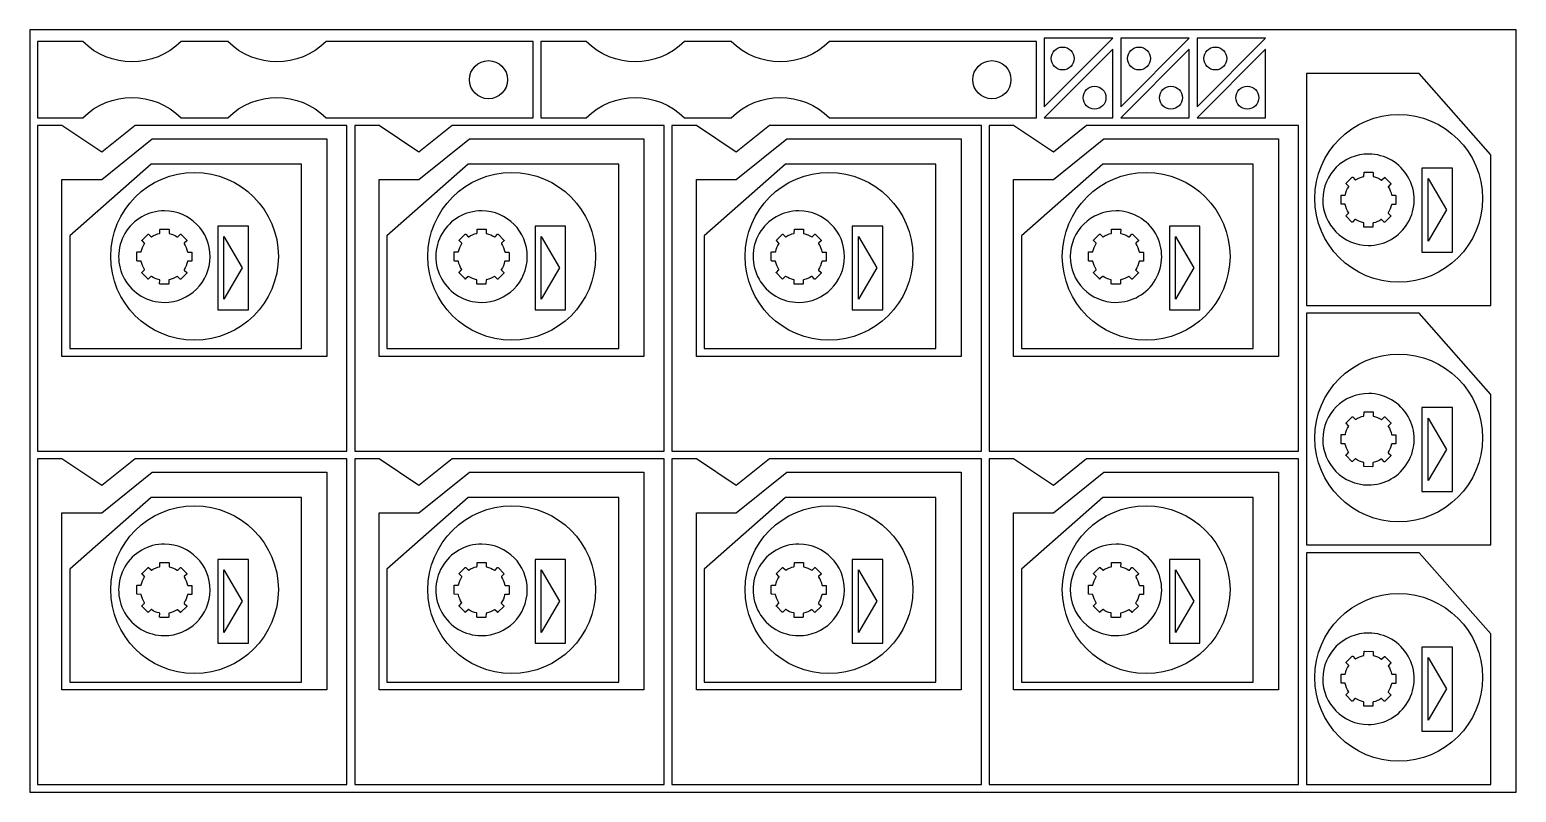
# Model space of a CAD drawing. Header units: metres. Extents: x 0 to 1950, y 0 to 1000.
import ezdxf

# ---------------------------------------------------------------- set-up
doc = ezdxf.new("R2010")
doc.units = ezdxf.units.M

msp = doc.modelspace()

# ---------------------------------------------------------------- linework, layer by layer
for points in [[(0, 0), (1950, 0), (1950, 1000), (0, 1000)], [(1330.8, 988.8), (1330.8, 898.8), (1420.8, 988.8)], [(1431.1, 988.8), (1431.1, 898.8), (1521.1, 988.8)], [(1531.2, 988.8), (1531.2, 898.8), (1621.2, 988.8)], [(1420.8, 884.5), (1420.8, 974.5), (1330.8, 884.5)], [(1521.1, 884.5), (1521.1, 974.5), (1431.1, 884.5)], [(1621.2, 884.5), (1621.2, 974.5), (1531.2, 884.5)], [(1674.7, 638.5), (1916.7, 638.5), (1916.7, 835.8), (1822.7, 942.5), (1674.7, 942.5)], [(416.1, 447.4), (416.1, 874.3), (138.1, 874.3), (94.5, 839.3), (42.2, 874.3), (10.2, 874.3), (10.2, 447.4)], [(832.2, 447.4), (832.2, 874.3), (554.2, 874.3), (510.6, 839.3), (458.4, 874.3), (426.4, 874.3), (426.4, 447.4)], [(1248.3, 447.4), (1248.3, 874.3), (970.3, 874.3), (926.7, 839.3), (874.5, 874.3), (842.5, 874.3), (842.5, 447.4)], [(1664.4, 447.4), (1664.4, 874.3), (1386.4, 874.3), (1342.8, 839.3), (1290.6, 874.3), (1258.6, 874.3), (1258.6, 447.4)], [(389.6, 856.8), (389.6, 571.6), (42.2, 571.6), (42.2, 803.6), (94.5, 803.6), (160.8, 856.8)], [(805.7, 856.8), (805.7, 571.6), (458.4, 571.6), (458.4, 803.6), (510.6, 803.6), (576.9, 856.8)], [(1221.8, 856.8), (1221.8, 571.6), (874.5, 571.6), (874.5, 803.6), (926.7, 803.6), (993, 856.8)], [(1637.9, 856.8), (1637.9, 571.6), (1290.6, 571.6), (1290.6, 803.6), (1342.8, 803.6), (1409.1, 856.8)], [(356.6, 581.8), (356.6, 823.8), (159.2, 823.8), (52.5, 729.8), (52.5, 581.8)], [(772.7, 581.8), (772.7, 823.8), (575.3, 823.8), (468.6, 729.8), (468.6, 581.8)], [(1188.8, 581.8), (1188.8, 823.8), (991.4, 823.8), (884.8, 729.8), (884.8, 581.8)], [(1604.8, 581.8), (1604.8, 823.8), (1407.5, 823.8), (1300.8, 729.8), (1300.8, 581.8)], [(1826.3, 708.5), (1866.3, 708.5), (1866.3, 818.5), (1826.3, 818.5)], [(1834.3, 722.8), (1834.3, 804.8), (1858.3, 763.8)], [(246.8, 632.5), (286.8, 632.5), (286.8, 742.5), (246.8, 742.5)], [(662.9, 632.5), (702.9, 632.5), (702.9, 742.5), (662.9, 742.5)], [(1079, 632.5), (1119, 632.5), (1119, 742.5), (1079, 742.5)], [(1495.1, 632.5), (1535.1, 632.5), (1535.1, 742.5), (1495.1, 742.5)], [(254.8, 646.8), (254.8, 728.8), (278.8, 687.8)], [(670.9, 646.8), (670.9, 728.8), (694.9, 687.8)], [(1087, 646.8), (1087, 728.8), (1111, 687.8)], [(1503.1, 646.8), (1503.1, 728.8), (1527.1, 687.8)], [(1674.7, 324.4), (1916.7, 324.4), (1916.7, 521.7), (1822.7, 628.4), (1674.7, 628.4)], [(1826.3, 394.4), (1866.3, 394.4), (1866.3, 504.4), (1826.3, 504.4)], [(1834.3, 408.7), (1834.3, 490.7), (1858.3, 449.7)], [(416.1, 10.2), (416.1, 437.2), (138.1, 437.2), (94.5, 402.2), (42.2, 437.2), (10.2, 437.2), (10.2, 10.2)], [(832.2, 10.2), (832.2, 437.2), (554.2, 437.2), (510.6, 402.2), (458.4, 437.2), (426.4, 437.2), (426.4, 10.2)], [(1248.3, 10.2), (1248.3, 437.2), (970.3, 437.2), (926.7, 402.2), (874.5, 437.2), (842.5, 437.2), (842.5, 10.2)], [(1664.4, 10.2), (1664.4, 437.2), (1386.4, 437.2), (1342.8, 402.2), (1290.6, 437.2), (1258.6, 437.2), (1258.6, 10.2)], [(389.6, 419.7), (389.6, 134.5), (42.2, 134.5), (42.2, 366.5), (94.5, 366.5), (160.8, 419.7)], [(805.7, 419.7), (805.7, 134.5), (458.4, 134.5), (458.4, 366.5), (510.6, 366.5), (576.9, 419.7)], [(1221.8, 419.7), (1221.8, 134.5), (874.5, 134.5), (874.5, 366.5), (926.7, 366.5), (993, 419.7)], [(1637.9, 419.7), (1637.9, 134.5), (1290.6, 134.5), (1290.6, 366.5), (1342.8, 366.5), (1409.1, 419.7)], [(356.6, 144.6), (356.6, 386.7), (159.2, 386.7), (52.5, 292.7), (52.5, 144.6)], [(772.7, 144.6), (772.7, 386.7), (575.3, 386.7), (468.6, 292.7), (468.6, 144.6)], [(1188.8, 144.6), (1188.8, 386.7), (991.4, 386.7), (884.8, 292.7), (884.8, 144.6)], [(1604.8, 144.6), (1604.8, 386.7), (1407.5, 386.7), (1300.8, 292.7), (1300.8, 144.6)], [(1674.7, 10.2), (1916.7, 10.2), (1916.7, 207.6), (1822.7, 314.2), (1674.7, 314.2)], [(246.8, 195.4), (286.8, 195.4), (286.8, 305.4), (246.8, 305.4)], [(662.9, 195.4), (702.9, 195.4), (702.9, 305.4), (662.9, 305.4)], [(1079, 195.4), (1119, 195.4), (1119, 305.4), (1079, 305.4)], [(1495.1, 195.4), (1535.1, 195.4), (1535.1, 305.4), (1495.1, 305.4)], [(254.8, 209.7), (254.8, 291.7), (278.8, 250.7)], [(670.9, 209.7), (670.9, 291.7), (694.9, 250.7)], [(1087, 209.7), (1087, 291.7), (1111, 250.7)], [(1503.1, 209.7), (1503.1, 291.7), (1527.1, 250.7)], [(1826.3, 80.3), (1866.3, 80.3), (1866.3, 190.3), (1826.3, 190.3)], [(1834.3, 94.6), (1834.3, 176.6), (1858.3, 135.6)]]:
    msp.add_lwpolyline(points, close=True)
for points in [[(660.2, 884.5), (660.2, 984.5), (388.9, 984.5, -0.410369), (259.7, 984.5), (198.7, 984.5, -0.410369), (69.5, 984.5), (10.2, 984.5), (10.2, 884.5), (69.5, 884.5, -0.410369), (198.7, 884.5), (259.7, 884.5, -0.410369), (388.9, 884.5)], [(1320.6, 884.5), (1320.6, 984.5), (1049.2, 984.5, -0.410369), (920, 984.5), (859, 984.5, -0.410369), (729.8, 984.5), (670.5, 984.5), (670.5, 884.5), (729.8, 884.5, -0.410369), (859, 884.5), (920, 884.5, -0.410369), (1049.2, 884.5)], [(1339.9, 962.3, -1), (1369.9, 962.3, -1)], [(1440.1, 962.3, -1), (1470.1, 962.3, -1)], [(1540.3, 962.3, -1), (1570.3, 962.3, -1)], [(626.8, 934.5, -1), (576.8, 934.5, -1)], [(1287.1, 934.5, -1), (1237.1, 934.5, -1)], [(1411.8, 910.9, -1), (1381.8, 910.9, -1)], [(1512, 910.9, -1), (1482, 910.9, -1)], [(1612.2, 910.9, -1), (1582.2, 910.9, -1)], [(1795.7, 668.8, -1), (1795.7, 888.8, -1)], [(1756.4, 837, 1), (1755.8, 717.1, 1)], [(326.2, 702.8, -1), (106.2, 702.8, -1)], [(742.3, 702.8, -1), (522.3, 702.8, -1)], [(1158.4, 702.8, -1), (938.4, 702.8, -1)], [(1574.5, 702.8, -1), (1354.5, 702.8, -1)], [(1786.4, 770.5, -0.092693), (1782, 760, 0.354568), (1782.1, 759.4), (1785.4, 756.1, -0.414214), (1785.4, 755.4), (1777.5, 747.6, -0.414214), (1776.8, 747.6), (1773.5, 750.9, 0.354568), (1772.9, 751, -0.092693), (1762.4, 746.7, 0.354568), (1762, 746.2), (1761.9, 741.5, -0.414214), (1761.4, 741), (1750.4, 741.1, -0.414214), (1749.9, 741.6), (1750, 746.3, 0.354568), (1749.6, 746.7, -0.092692), (1739.1, 751.2, 0.354568), (1738.4, 751.1), (1735.1, 747.8, -0.414214), (1734.4, 747.8), (1726.7, 755.6, -0.414214), (1726.7, 756.3), (1730, 759.6, 0.354568), (1730.1, 760.2, -0.092692), (1725.7, 770.8, 0.354568), (1725.3, 771.2), (1720.6, 771.2, -0.414214), (1720.1, 771.7), (1720.1, 782.7, -0.414214), (1720.6, 783.2), (1725.3, 783.2, 0.354568), (1725.8, 783.6, -0.092692), (1730.2, 794.1, 0.354568), (1730.1, 794.7), (1726.8, 798, -0.414214), (1726.8, 798.7), (1734.7, 806.5, -0.414214), (1735.4, 806.5), (1738.7, 803.2, 0.354568), (1739.3, 803.1, -0.092692), (1749.8, 807.4, 0.354568), (1750.2, 807.9), (1750.3, 812.6, -0.414214), (1750.8, 813.1), (1761.8, 813, -0.414214), (1762.3, 812.5), (1762.2, 807.8, 0.354568), (1762.6, 807.4, -0.092692), (1773.1, 802.9, 0.354568), (1773.8, 803), (1777.1, 806.3, -0.414214), (1777.8, 806.3), (1785.5, 798.5, -0.414214), (1785.5, 797.8), (1782.2, 794.5, 0.354568), (1782.1, 793.9, -0.092693), (1786.5, 783.3, 0.354568), (1786.9, 782.9), (1791.6, 782.9, -0.414214), (1792.1, 782.4), (1792.1, 771.4, -0.414214), (1791.6, 770.9), (1786.9, 770.9, 0.354568)], [(176.9, 762.5, 1), (176.3, 642.5, 1)], [(593, 762.5, 1), (592.4, 642.5, 1)], [(1009.1, 762.5, 1), (1008.5, 642.5, 1)], [(1425.2, 762.5, 1), (1424.6, 642.5, 1)], [(206.9, 696, -0.092693), (202.5, 685.5, 0.354568), (202.6, 684.8), (205.9, 681.5, -0.414214), (205.9, 680.8), (198, 673.1, -0.414214), (197.3, 673.1), (194, 676.4, 0.354568), (193.4, 676.5, -0.092693), (182.9, 672.1, 0.354568), (182.5, 671.7), (182.4, 667, -0.414214), (181.9, 666.5), (170.9, 666.5, -0.414214), (170.4, 667), (170.5, 671.7, 0.354568), (170.1, 672.2, -0.092692), (159.6, 676.6, 0.354568), (158.9, 676.5), (155.6, 673.2, -0.414214), (154.9, 673.2), (147.2, 681.1, -0.414214), (147.2, 681.8), (150.5, 685.1, 0.354568), (150.6, 685.7, -0.092692), (146.2, 696.2, 0.354568), (145.8, 696.6), (141.1, 696.7, -0.414214), (140.6, 697.2), (140.6, 708.2, -0.414214), (141.1, 708.7), (145.8, 708.6, 0.354568), (146.3, 709, -0.092692), (150.7, 719.5, 0.354568), (150.6, 720.2), (147.3, 723.5, -0.414214), (147.3, 724.2), (155.2, 731.9, -0.414214), (155.9, 731.9), (159.2, 728.6, 0.354568), (159.8, 728.5, -0.092692), (170.3, 732.9, 0.354568), (170.7, 733.3), (170.8, 738, -0.414214), (171.3, 738.5), (182.3, 738.5, -0.414214), (182.8, 738), (182.7, 733.3, 0.354568), (183.1, 732.8, -0.092692), (193.6, 728.4, 0.354568), (194.3, 728.5), (197.6, 731.8, -0.414214), (198.3, 731.8), (206, 723.9, -0.414214), (206, 723.2), (202.7, 719.9, 0.354568), (202.6, 719.3, -0.092693), (207, 708.8, 0.354568), (207.4, 708.4), (212.1, 708.3, -0.414214), (212.6, 707.8), (212.6, 696.8, -0.414214), (212.1, 696.3), (207.4, 696.4, 0.354568)], [(623, 696, -0.092693), (618.6, 685.5, 0.354568), (618.7, 684.8), (622, 681.5, -0.414214), (622, 680.8), (614.1, 673.1, -0.414214), (613.4, 673.1), (610.1, 676.4, 0.354568), (609.5, 676.5, -0.092693), (599, 672.1, 0.354568), (598.6, 671.7), (598.5, 667, -0.414214), (598, 666.5), (587, 666.5, -0.414214), (586.5, 667), (586.6, 671.7, 0.354568), (586.2, 672.2, -0.092692), (575.7, 676.6, 0.354568), (575, 676.5), (571.7, 673.2, -0.414214), (571, 673.2), (563.3, 681.1, -0.414214), (563.3, 681.8), (566.6, 685.1, 0.354568), (566.7, 685.7, -0.092692), (562.3, 696.2, 0.354568), (561.9, 696.6), (557.2, 696.7, -0.414214), (556.7, 697.2), (556.7, 708.2, -0.414214), (557.2, 708.7), (561.9, 708.6, 0.354568), (562.4, 709, -0.092692), (566.8, 719.5, 0.354568), (566.7, 720.2), (563.4, 723.5, -0.414214), (563.4, 724.2), (571.3, 731.9, -0.414214), (572, 731.9), (575.3, 728.6, 0.354568), (575.9, 728.5, -0.092692), (586.4, 732.9, 0.354568), (586.8, 733.3), (586.9, 738, -0.414214), (587.4, 738.5), (598.4, 738.5, -0.414214), (598.9, 738), (598.8, 733.3, 0.354568), (599.2, 732.8, -0.092692), (609.7, 728.4, 0.354568), (610.4, 728.5), (613.7, 731.8, -0.414214), (614.4, 731.8), (622.1, 723.9, -0.414214), (622.1, 723.2), (618.8, 719.9, 0.354568), (618.7, 719.3, -0.092693), (623.1, 708.8, 0.354568), (623.5, 708.4), (628.2, 708.3, -0.414214), (628.7, 707.8), (628.7, 696.8, -0.414214), (628.2, 696.3), (623.5, 696.4, 0.354568)], [(1039.1, 696, -0.092693), (1034.7, 685.5, 0.354568), (1034.8, 684.8), (1038.1, 681.5, -0.414214), (1038.1, 680.8), (1030.2, 673.1, -0.414214), (1029.5, 673.1), (1026.2, 676.4, 0.354568), (1025.6, 676.5, -0.092693), (1015.1, 672.1, 0.354568), (1014.7, 671.7), (1014.6, 667, -0.414214), (1014.1, 666.5), (1003.1, 666.5, -0.414214), (1002.6, 667), (1002.7, 671.7, 0.354568), (1002.3, 672.2, -0.092692), (991.8, 676.6, 0.354568), (991.1, 676.5), (987.8, 673.2, -0.414214), (987.1, 673.2), (979.4, 681.1, -0.414214), (979.4, 681.8), (982.7, 685.1, 0.354568), (982.8, 685.7, -0.092692), (978.4, 696.2, 0.354568), (978, 696.6), (973.3, 696.7, -0.414214), (972.8, 697.2), (972.8, 708.2, -0.414214), (973.3, 708.7), (978, 708.6, 0.354568), (978.5, 709, -0.092692), (982.9, 719.5, 0.354568), (982.8, 720.2), (979.5, 723.5, -0.414214), (979.5, 724.2), (987.4, 731.9, -0.414214), (988.1, 731.9), (991.4, 728.6, 0.354568), (992, 728.5, -0.092692), (1002.5, 732.9, 0.354568), (1002.9, 733.3), (1003, 738, -0.414214), (1003.5, 738.5), (1014.5, 738.5, -0.414214), (1015, 738), (1014.9, 733.3, 0.354568), (1015.3, 732.8, -0.092692), (1025.8, 728.4, 0.354568), (1026.5, 728.5), (1029.8, 731.8, -0.414214), (1030.5, 731.8), (1038.2, 723.9, -0.414214), (1038.2, 723.2), (1034.9, 719.9, 0.354568), (1034.8, 719.3, -0.092693), (1039.2, 708.8, 0.354568), (1039.6, 708.4), (1044.3, 708.3, -0.414214), (1044.8, 707.8), (1044.8, 696.8, -0.414214), (1044.3, 696.3), (1039.6, 696.4, 0.354568)], [(1455.2, 696, -0.092693), (1450.8, 685.5, 0.354568), (1450.9, 684.8), (1454.2, 681.5, -0.414214), (1454.2, 680.8), (1446.3, 673.1, -0.414214), (1445.6, 673.1), (1442.3, 676.4, 0.354568), (1441.7, 676.5, -0.092693), (1431.2, 672.1, 0.354568), (1430.8, 671.7), (1430.7, 667, -0.414214), (1430.2, 666.5), (1419.2, 666.5, -0.414214), (1418.7, 667), (1418.8, 671.7, 0.354568), (1418.4, 672.2, -0.092692), (1407.9, 676.6, 0.354568), (1407.2, 676.5), (1403.9, 673.2, -0.414214), (1403.2, 673.2), (1395.5, 681.1, -0.414214), (1395.5, 681.8), (1398.8, 685.1, 0.354568), (1398.9, 685.7, -0.092692), (1394.5, 696.2, 0.354568), (1394.1, 696.6), (1389.4, 696.7, -0.414214), (1388.9, 697.2), (1388.9, 708.2, -0.414214), (1389.4, 708.7), (1394.1, 708.6, 0.354568), (1394.6, 709, -0.092692), (1399, 719.5, 0.354568), (1398.9, 720.2), (1395.6, 723.5, -0.414214), (1395.6, 724.2), (1403.5, 731.9, -0.414214), (1404.2, 731.9), (1407.5, 728.6, 0.354568), (1408.1, 728.5, -0.092692), (1418.6, 732.9, 0.354568), (1419, 733.3), (1419.1, 738, -0.414214), (1419.6, 738.5), (1430.6, 738.5, -0.414214), (1431.1, 738), (1431, 733.3, 0.354568), (1431.4, 732.8, -0.092692), (1441.9, 728.4, 0.354568), (1442.6, 728.5), (1445.9, 731.8, -0.414214), (1446.6, 731.8), (1454.3, 723.9, -0.414214), (1454.3, 723.2), (1451, 719.9, 0.354568), (1450.9, 719.3, -0.092693), (1455.3, 708.8, 0.354568), (1455.7, 708.4), (1460.4, 708.3, -0.414214), (1460.9, 707.8), (1460.9, 696.8, -0.414214), (1460.4, 696.3), (1455.7, 696.4, 0.354568)], [(1795.7, 354.7, -1), (1795.7, 574.7, -1)], [(1756.4, 522.9, 1), (1755.8, 403, 1)], [(1786.4, 456.4, -0.092693), (1782, 445.9, 0.354568), (1782.1, 445.3), (1785.4, 442, -0.414214), (1785.4, 441.3), (1777.5, 433.5, -0.414214), (1776.8, 433.5), (1773.5, 436.8, 0.354568), (1772.9, 436.9, -0.092693), (1762.4, 432.6, 0.354568), (1762, 432.1), (1761.9, 427.4, -0.414214), (1761.4, 426.9), (1750.4, 427, -0.414214), (1749.9, 427.5), (1750, 432.2, 0.354568), (1749.6, 432.6, -0.092692), (1739.1, 437.1, 0.354568), (1738.4, 437), (1735.1, 433.7, -0.414214), (1734.4, 433.7), (1726.7, 441.5, -0.414214), (1726.7, 442.2), (1730, 445.5, 0.354568), (1730.1, 446.1, -0.092692), (1725.7, 456.7, 0.354568), (1725.3, 457.1), (1720.6, 457.1, -0.414214), (1720.1, 457.6), (1720.1, 468.6, -0.414214), (1720.6, 469.1), (1725.3, 469.1, 0.354568), (1725.8, 469.5, -0.092692), (1730.2, 480, 0.354568), (1730.1, 480.6), (1726.8, 483.9, -0.414214), (1726.8, 484.6), (1734.7, 492.4, -0.414214), (1735.4, 492.4), (1738.7, 489.1, 0.354568), (1739.3, 489, -0.092692), (1749.8, 493.3, 0.354568), (1750.2, 493.8), (1750.3, 498.5, -0.414214), (1750.8, 499), (1761.8, 498.9, -0.414214), (1762.3, 498.4), (1762.2, 493.7, 0.354568), (1762.6, 493.3, -0.092692), (1773.1, 488.8, 0.354568), (1773.8, 488.9), (1777.1, 492.2, -0.414214), (1777.8, 492.2), (1785.5, 484.4, -0.414214), (1785.5, 483.7), (1782.2, 480.4, 0.354568), (1782.1, 479.8, -0.092693), (1786.5, 469.2, 0.354568), (1786.9, 468.8), (1791.6, 468.8, -0.414214), (1792.1, 468.3), (1792.1, 457.3, -0.414214), (1791.6, 456.8), (1786.9, 456.8, 0.354568)], [(326.2, 265.7, -1), (106.2, 265.7, -1)], [(742.3, 265.7, -1), (522.3, 265.7, -1)], [(1158.4, 265.7, -1), (938.4, 265.7, -1)], [(1574.5, 265.7, -1), (1354.5, 265.7, -1)], [(176.9, 325.4, 1), (176.3, 205.4, 1)], [(593, 325.4, 1), (592.4, 205.4, 1)], [(1009.1, 325.4, 1), (1008.5, 205.4, 1)], [(1425.2, 325.4, 1), (1424.6, 205.4, 1)], [(206.9, 258.9, -0.092693), (202.5, 248.4, 0.354568), (202.6, 247.7), (205.9, 244.4, -0.414214), (205.9, 243.7), (198, 236, -0.414214), (197.3, 236), (194, 239.3, 0.354568), (193.4, 239.4, -0.092693), (182.9, 235, 0.354568), (182.5, 234.6), (182.4, 229.9, -0.414214), (181.9, 229.4), (170.9, 229.4, -0.414214), (170.4, 229.9), (170.5, 234.6, 0.354568), (170.1, 235.1, -0.092692), (159.6, 239.5, 0.354568), (158.9, 239.4), (155.6, 236.1, -0.414214), (154.9, 236.1), (147.2, 244, -0.414214), (147.2, 244.7), (150.5, 248, 0.354568), (150.6, 248.6, -0.092692), (146.2, 259.1, 0.354568), (145.8, 259.5), (141.1, 259.6, -0.414214), (140.6, 260.1), (140.6, 271.1, -0.414214), (141.1, 271.6), (145.8, 271.5, 0.354568), (146.3, 271.9, -0.092692), (150.7, 282.4, 0.354568), (150.6, 283.1), (147.3, 286.4, -0.414214), (147.3, 287.1), (155.2, 294.8, -0.414214), (155.9, 294.8), (159.2, 291.5, 0.354568), (159.8, 291.4, -0.092692), (170.3, 295.8, 0.354568), (170.7, 296.2), (170.8, 300.9, -0.414214), (171.3, 301.4), (182.3, 301.4, -0.414214), (182.8, 300.9), (182.7, 296.2, 0.354568), (183.1, 295.7, -0.092692), (193.6, 291.3, 0.354568), (194.3, 291.4), (197.6, 294.7, -0.414214), (198.3, 294.7), (206, 286.8, -0.414214), (206, 286.1), (202.7, 282.8, 0.354568), (202.6, 282.2, -0.092693), (207, 271.7, 0.354568), (207.4, 271.3), (212.1, 271.2, -0.414214), (212.6, 270.7), (212.6, 259.7, -0.414214), (212.1, 259.2), (207.4, 259.3, 0.354568)], [(623, 258.9, -0.092693), (618.6, 248.4, 0.354568), (618.7, 247.7), (622, 244.4, -0.414214), (622, 243.7), (614.1, 236, -0.414214), (613.4, 236), (610.1, 239.3, 0.354568), (609.5, 239.4, -0.092693), (599, 235, 0.354568), (598.6, 234.6), (598.5, 229.9, -0.414214), (598, 229.4), (587, 229.4, -0.414214), (586.5, 229.9), (586.6, 234.6, 0.354568), (586.2, 235.1, -0.092692), (575.7, 239.5, 0.354568), (575, 239.4), (571.7, 236.1, -0.414214), (571, 236.1), (563.3, 244, -0.414214), (563.3, 244.7), (566.6, 248, 0.354568), (566.7, 248.6, -0.092692), (562.3, 259.1, 0.354568), (561.9, 259.5), (557.2, 259.6, -0.414214), (556.7, 260.1), (556.7, 271.1, -0.414214), (557.2, 271.6), (561.9, 271.5, 0.354568), (562.4, 271.9, -0.092692), (566.8, 282.4, 0.354568), (566.7, 283.1), (563.4, 286.4, -0.414214), (563.4, 287.1), (571.3, 294.8, -0.414214), (572, 294.8), (575.3, 291.5, 0.354568), (575.9, 291.4, -0.092692), (586.4, 295.8, 0.354568), (586.8, 296.2), (586.9, 300.9, -0.414214), (587.4, 301.4), (598.4, 301.4, -0.414214), (598.9, 300.9), (598.8, 296.2, 0.354568), (599.2, 295.7, -0.092692), (609.7, 291.3, 0.354568), (610.4, 291.4), (613.7, 294.7, -0.414214), (614.4, 294.7), (622.1, 286.8, -0.414214), (622.1, 286.1), (618.8, 282.8, 0.354568), (618.7, 282.2, -0.092693), (623.1, 271.7, 0.354568), (623.5, 271.3), (628.2, 271.2, -0.414214), (628.7, 270.7), (628.7, 259.7, -0.414214), (628.2, 259.2), (623.5, 259.3, 0.354568)], [(1039.1, 258.9, -0.092693), (1034.7, 248.4, 0.354568), (1034.8, 247.7), (1038.1, 244.4, -0.414214), (1038.1, 243.7), (1030.2, 236, -0.414214), (1029.5, 236), (1026.2, 239.3, 0.354568), (1025.6, 239.4, -0.092693), (1015.1, 235, 0.354568), (1014.7, 234.6), (1014.6, 229.9, -0.414214), (1014.1, 229.4), (1003.1, 229.4, -0.414214), (1002.6, 229.9), (1002.7, 234.6, 0.354568), (1002.3, 235.1, -0.092692), (991.8, 239.5, 0.354568), (991.1, 239.4), (987.8, 236.1, -0.414214), (987.1, 236.1), (979.4, 244, -0.414214), (979.4, 244.7), (982.7, 248, 0.354568), (982.8, 248.6, -0.092692), (978.4, 259.1, 0.354568), (978, 259.5), (973.3, 259.6, -0.414214), (972.8, 260.1), (972.8, 271.1, -0.414214), (973.3, 271.6), (978, 271.5, 0.354568), (978.5, 271.9, -0.092692), (982.9, 282.4, 0.354568), (982.8, 283.1), (979.5, 286.4, -0.414214), (979.5, 287.1), (987.4, 294.8, -0.414214), (988.1, 294.8), (991.4, 291.5, 0.354568), (992, 291.4, -0.092692), (1002.5, 295.8, 0.354568), (1002.9, 296.2), (1003, 300.9, -0.414214), (1003.5, 301.4), (1014.5, 301.4, -0.414214), (1015, 300.9), (1014.9, 296.2, 0.354568), (1015.3, 295.7, -0.092692), (1025.8, 291.3, 0.354568), (1026.5, 291.4), (1029.8, 294.7, -0.414214), (1030.5, 294.7), (1038.2, 286.8, -0.414214), (1038.2, 286.1), (1034.9, 282.8, 0.354568), (1034.8, 282.2, -0.092693), (1039.2, 271.7, 0.354568), (1039.6, 271.3), (1044.3, 271.2, -0.414214), (1044.8, 270.7), (1044.8, 259.7, -0.414214), (1044.3, 259.2), (1039.6, 259.3, 0.354568)], [(1455.2, 258.9, -0.092693), (1450.8, 248.4, 0.354568), (1450.9, 247.7), (1454.2, 244.4, -0.414214), (1454.2, 243.7), (1446.3, 236, -0.414214), (1445.6, 236), (1442.3, 239.3, 0.354568), (1441.7, 239.4, -0.092693), (1431.2, 235, 0.354568), (1430.8, 234.6), (1430.7, 229.9, -0.414214), (1430.2, 229.4), (1419.2, 229.4, -0.414214), (1418.7, 229.9), (1418.8, 234.6, 0.354568), (1418.4, 235.1, -0.092692), (1407.9, 239.5, 0.354568), (1407.2, 239.4), (1403.9, 236.1, -0.414214), (1403.2, 236.1), (1395.5, 244, -0.414214), (1395.5, 244.7), (1398.8, 248, 0.354568), (1398.9, 248.6, -0.092692), (1394.5, 259.1, 0.354568), (1394.1, 259.5), (1389.4, 259.6, -0.414214), (1388.9, 260.1), (1388.9, 271.1, -0.414214), (1389.4, 271.6), (1394.1, 271.5, 0.354568), (1394.6, 271.9, -0.092692), (1399, 282.4, 0.354568), (1398.9, 283.1), (1395.6, 286.4, -0.414214), (1395.6, 287.1), (1403.5, 294.8, -0.414214), (1404.2, 294.8), (1407.5, 291.5, 0.354568), (1408.1, 291.4, -0.092692), (1418.6, 295.8, 0.354568), (1419, 296.2), (1419.1, 300.9, -0.414214), (1419.6, 301.4), (1430.6, 301.4, -0.414214), (1431.1, 300.9), (1431, 296.2, 0.354568), (1431.4, 295.7, -0.092692), (1441.9, 291.3, 0.354568), (1442.6, 291.4), (1445.9, 294.7, -0.414214), (1446.6, 294.7), (1454.3, 286.8, -0.414214), (1454.3, 286.1), (1451, 282.8, 0.354568), (1450.9, 282.2, -0.092693), (1455.3, 271.7, 0.354568), (1455.7, 271.3), (1460.4, 271.2, -0.414214), (1460.9, 270.7), (1460.9, 259.7, -0.414214), (1460.4, 259.2), (1455.7, 259.3, 0.354568)], [(1795.7, 40.6, -1), (1795.7, 260.6, -1)], [(1756.4, 208.8, 1), (1755.8, 88.9, 1)], [(1786.4, 142.3, -0.092693), (1782, 131.8, 0.354568), (1782.1, 131.2), (1785.4, 127.9, -0.414214), (1785.4, 127.2), (1777.5, 119.4, -0.414214), (1776.8, 119.4), (1773.5, 122.7, 0.354568), (1772.9, 122.8, -0.092693), (1762.4, 118.5, 0.354568), (1762, 118), (1761.9, 113.3, -0.414214), (1761.4, 112.8), (1750.4, 112.9, -0.414214), (1749.9, 113.4), (1750, 118.1, 0.354568), (1749.6, 118.5, -0.092692), (1739.1, 123, 0.354568), (1738.4, 122.9), (1735.1, 119.6, -0.414214), (1734.4, 119.6), (1726.7, 127.4, -0.414214), (1726.7, 128.1), (1730, 131.4, 0.354568), (1730.1, 132, -0.092692), (1725.7, 142.6, 0.354568), (1725.3, 143), (1720.6, 143, -0.414214), (1720.1, 143.5), (1720.1, 154.5, -0.414214), (1720.6, 155), (1725.3, 155, 0.354568), (1725.8, 155.4, -0.092692), (1730.2, 165.9, 0.354568), (1730.1, 166.5), (1726.8, 169.8, -0.414214), (1726.8, 170.5), (1734.7, 178.3, -0.414214), (1735.4, 178.3), (1738.7, 175, 0.354568), (1739.3, 174.9, -0.092692), (1749.8, 179.2, 0.354568), (1750.2, 179.7), (1750.3, 184.4, -0.414214), (1750.8, 184.9), (1761.8, 184.8, -0.414214), (1762.3, 184.3), (1762.2, 179.6, 0.354568), (1762.6, 179.2, -0.092692), (1773.1, 174.7, 0.354568), (1773.8, 174.8), (1777.1, 178.1, -0.414214), (1777.8, 178.1), (1785.5, 170.3, -0.414214), (1785.5, 169.6), (1782.2, 166.3, 0.354568), (1782.1, 165.7, -0.092693), (1786.5, 155.1, 0.354568), (1786.9, 154.7), (1791.6, 154.7, -0.414214), (1792.1, 154.2), (1792.1, 143.2, -0.414214), (1791.6, 142.7), (1786.9, 142.7, 0.354568)]]:
    msp.add_lwpolyline(points, format="xyb", close=True)

doc.saveas('drawing.dxf')
